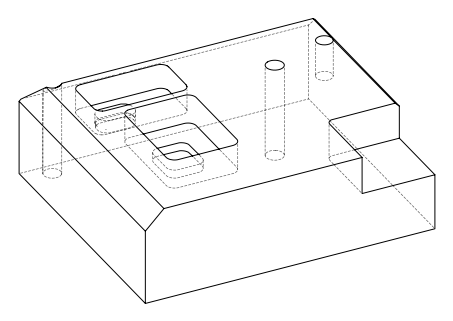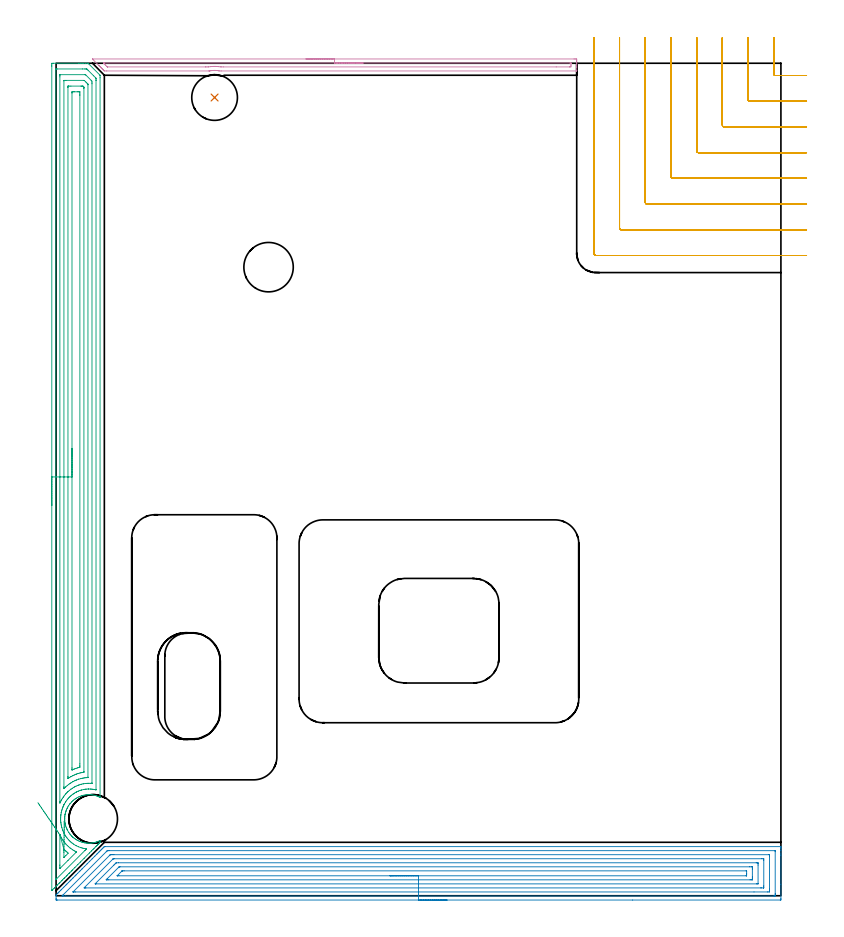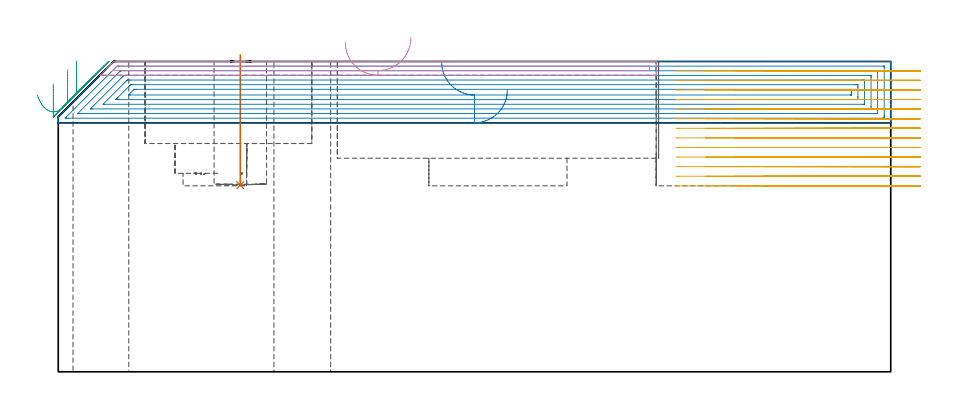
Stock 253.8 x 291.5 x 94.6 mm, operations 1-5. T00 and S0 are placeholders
(PLAN: 15 operations, 8 tool changes, 71.7 min)
(1 INDEXABLE_INSERT_DRILL_BLIND_HOLE_FROM_SOLID | STEP1POCKET | NXT0302_003 | 0.16 min | 7533 mm3)
(2 AREA_MILL | FG_CHAMFER_SURFACE | UGT0205_001 | 14.11 min | 44356 mm3)
(3 AREA_MILL_1 | FG_CHAMFER_SURFACE_1 | UGT0205_001 | 13.64 min | 39761 mm3)
(4 AREA_MILL_2 | FG_CHAMFER_SURFACE_2 | UGT0205_001 | 2.85 min | 1501 mm3)
(5 MILL_CORNER_NOTCH_RECTANGULAR | CORNER_NOTCH_RECTANGULAR | NXT0201_011 | Follow Part, ap 3, ae 75% | 20.75 min | 198258 mm3)
(6 MILL_RECTANGULAR_POCKET | POCKET_RECTANGULAR_STRAIGHT | UGT0201_008 | Follow Part, ap 4, ae 75% | 2.1 min | 27547 mm3)
(7 MILL_RECTANGULAR_POCKET_1 | POCKET_RECTANGULAR_STRAIGHT_1 | UGT0201_008 | Follow Part, ap 4, ae 75% | 9.78 min | 203336 mm3)
(8 MILL_RECTANGULAR_POCKET_2 | POCKET_RECTANGULAR_STRAIGHT_2 | UGT0201_008 | Follow Part, ap 4, ae 75% | 1.11 min | 12353 mm3)
(9 MILL_RECTANGULAR_POCKET_3 | POCKET_RECTANGULAR_STRAIGHT_3 | UGT0201_008 | Follow Part, ap 4, ae 75% | 5.51 min | 98119 mm3)
(10 SPOT_DRILL | STEP1HOLE | NXT0321_9005460120000 | 0.03 min | 2 mm3)
(11 SPOT_DRILL_1 | STEP1HOLE_1 | NXT0321_9005460120000 | 0.03 min | 31 mm3)
(12 DRILL_THROUGH_HOLE_INTO_CENTER | STEP1HOLE | NXT0301_065 | 0.4 min | 6316 mm3)
(13 DRILL_TO_ENLARGE_THROUGH_HOLE | STEP1HOLE | UGT0301_044 | 0.41 min | 14178 mm3)
(14 DRILL_THROUGH_HOLE_INTO_CENTER_1 | STEP1HOLE_1 | NXT0301_065 | 0.4 min | 6526 mm3)
(15 DRILL_TO_ENLARGE_THROUGH_HOLE_1 | STEP1HOLE_1 | UGT0301_244 | 0.41 min | 15680 mm3)
(TOOL NXT0302_003 | Index. Insert Drill 16mm [880-D1600L20-05] | D16 PA176 FL80 Z2)
(TOOL UGT0205_001 | Chamfer Mill 20 x 3 x 45 deg. | D20 FL50 Z2)
(TOOL NXT0201_011 | ENDMILL 12mm [2P460-1200-NA 1630] | D12 FL38 Z6)
(TOOL UGT0201_008 | End Mill 16 mm | D16 FL32 Z4)
(TOOL NXT0321_9005460120000 | NC Spot Drill, 142deg, 12mm, Carbide, Uncoated | D12 PA142 FL30 Z2)
(TOOL NXT0301_065 | Carbide Drill 9.4mm [860.1-0940-075A1-MM 2214] | D9.4 PA140 FL98 Z2)
(TOOL UGT0301_044 | Twist Drill 17 mm | D17 PA118 FL125 Z2)
(TOOL UGT0301_244 | Twist Drill 17.3 mm | D17.3 PA118 FL130 Z2)
(OP 1 INDEXABLE_INSERT_DRILL_BLIND_HOLE_FROM_SOLID)
G17 G21 G94 G90
T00 M6
G54
G17 G0 G90 X55.5 Y279.5 S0 M3
G43 Z104.6 H1
G94 G81 G98 Z56.9 F250. R96.6
G80
M5
M2
(OP 2 AREA_MILL)
G17 G21 G94 G90
T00 M6
G54
G17 G0 G90 X136.9 Y-1.5 S1061 M3
G43 Z104.6 H0
Z85.9
G94 G1 X136.862 Z85.028 F250.
X136.748 Z84.164
X136.559 Z83.312
X136.297 Z82.48
X135.963 Z81.674
X135.56 Z80.9
X135.092 Z80.164
X134.56 Z79.472
X133.971 Z78.829
X133.328 Z78.24
X132.636 Z77.709
X131.9 Z77.24
X131.126 Z76.837
X130.32 Z76.503
X129.488 Z76.241
X128.637 Z76.052
X127.772 Z75.938
X126.9 Z75.9
X0.412 Y-1.499 Z75.901
X0.16 Y-1.497 Z75.903
X0.002 Y-1.491 Z75.905
X0. Y-1.317 Z76.079
Y-1. Z76.395
Y0.011 Z77.41
X0.01 Y0.303 Z77.701
X0.031 Y0.328 Z77.726
X0.16 Y0.461 Z77.859
X0.607 Y0.908 Z78.305
X0.763 Y1.065 Z78.46
X1.053 Y1.353 Z78.753
X1.648 Y1.95 Z79.346
X1.945 Y2.245 Z79.645
X2.533 Y2.835 Z80.231
X2.862 Y3.162 Z80.562
X3.418 Y3.72 Z81.116
X3.778 Y4.079 Z81.478
X4.303 Y4.605 Z82.002
X4.895 Y5.195 Z82.595
X5.069 Y5.371 Z82.768
X5.189 Y5.49 Z82.887
X5.78 Y6.08 Z83.48
X5.962 Y6.263 Z83.661
X6.074 Y6.375 Z83.772
X6.665 Y6.965 Z84.365
X6.854 Y7.155 Z84.553
X6.959 Y7.26 Z84.657
X7.55 Y7.85 Z85.25
X8.139 Y8.44 Z85.838
X8.435 Y8.735 Z86.135
X9.086 Y9.386 Z86.785
X9.978 Y10.279 Z87.678
X10.871 Y11.171 Z88.57
X11.763 Y12.064 Z89.463
X12.656 Y12.956 Z90.355
X13.548 Y13.849 Z91.248
X14.334 Y14.635 Z92.033
X14.441 Y14.743 Z92.139
X14.771 Y15.071 Z92.471
X14.997 Y15.297 Z92.697
X15.219 Y15.52 Z92.918
X15.333 Y15.635 Z93.031
X15.687 Y15.987 Z93.387
X15.868 Y16.168 Z93.567
X16.104 Y16.405 Z93.803
X16.226 Y16.528 Z93.924
X16.399 Y16.7 Z94.097
X16.672 Y16.973 Z94.371
X16.839 Y17.142 Z94.537
X16.867 Y17.167 Z94.562
X16.905 Y17.196 Z94.589
X17.119 Y17.2 Z94.6
X253.64
X253.791 Y17.197 Z94.588
X253.793 Y17.18 Z94.571
X253.8 Y16.84 Z94.24
Y16.45 Z93.85
Y15.815 Z93.209
Y14.612 Z92.009
Y14.045 Z91.439
Y4.009 Z81.407
Y-1. Z76.398
X253.798 Y-1.285 Z76.112
X253.79 Y-1.492 Z75.906
X253.582 Y-1.499 Z75.899
X201.887 Y-1.5 Z75.9
X126.9
Y-0.086 Z77.314
X3.255
X2.392 Y-0.085 Z77.315
X2.361 Y-0.084 Z77.316
X2.092 Y-0.069 Z77.331
X2.121 Y-0.036 Z77.364
X2.214 Y0.062 Z77.462
X2.311 Y0.161 Z77.561
X2.392 Y0.242 Z77.642
X17.565 Y15.415 Z92.815
X17.767 Y15.614 Z93.014
X17.869 Y15.712 Z93.112
X17.93 Y15.768 Z93.168
X18.026 Y15.779 Z93.179
X18.457 Y15.785 Z93.185
X18.487
X251.63
X251.726 Y15.784 Z93.184
X251.773 Y15.781 Z93.181
X251.789 Y15.779 Z93.179
X251.791 Y15.765 Z93.165
X251.796 Y15.661 Z93.061
X251.799 Y15.427 Z92.827
Y0.77 Z78.17
X251.798 Y0.384 Z77.784
X251.79 Y-0.006 Z77.394
X251.777 Y-0.079 Z77.321
X251.732 Y-0.081 Z77.319
X251.624 Y-0.084 Z77.316
X251.408 Y-0.086 Z77.314
X251.379
X126.9
Y1.328 Z78.728
X6.854 Y1.329 Z78.729
X6.29 Y1.33 Z78.73
X5.989 Y1.334 Z78.734
X5.962 Y1.336 Z78.736
X5.95 Y1.341 Z78.741
X5.954 Y1.349 Z78.749
X5.962 Y1.361 Z78.761
X18.644 Y14.045 Z91.445
X18.881 Y14.277 Z91.677
X18.951 Y14.342 Z91.742
X18.978 Y14.364 Z91.764
X19.025 Y14.367 Z91.767
X19.35 Y14.369 Z91.769
X19.913 Y14.371 Z91.771
X20.242
X249.623
X249.733 Y14.369 Z91.769
X249.772 Y14.367 Z91.767
X249.787 Y14.366 Z91.766
X249.79 Y14.336 Z91.736
X249.796 Y14.22 Z91.62
X249.799 Y14.045 Z91.445
X249.8 Y13.87 Z91.27
Y2.365 Z79.765
X249.796 Y1.655 Z79.055
X249.793 Y1.487 Z78.887
X249.779 Y1.336 Z78.736
X249.623 Y1.334 Z78.734
X249.059 Y1.33 Z78.73
X244.378 Y1.328 Z78.728
X126.9
Y2.743 Z80.143
X10.425
X10.219 Y2.744 Z80.144
X9.912 Y2.748 Z80.148
X9.818 Y2.749 Z80.149
X9.868 Y2.808 Z80.208
X9.941 Y2.888 Z80.288
X10.006 Y2.956 Z80.356
X19.781 Y12.732 Z90.132
X19.937 Y12.884 Z90.284
X19.995 Y12.938 Z90.338
X20.011 Y12.95 Z90.35
X20.028 Y12.953 Z90.353
X20.07 Y12.955 Z90.355
X20.242 Y12.957 Z90.357
X20.447
X247.15
X247.698 Y12.954 Z90.354
X247.757 Y12.952 Z90.352
X247.79 Y12.95 Z90.35
X247.792 Y12.906 Z90.306
X247.796 Y12.709 Z90.109
X247.8 Y12.313 Z89.713
Y3.425 Z80.825
X247.794 Y3.002 Z80.402
X247.79 Y2.791 Z80.191
X247.784 Y2.749 Z80.149
X247.732 Y2.747 Z80.147
X247.632 Y2.745 Z80.145
X246.946 Y2.743 Z80.143
X246.742
X126.9
Y4.157 Z81.557
X13.995
X13.84 Y4.158 Z81.558
X13.737 Y4.161 Z81.561
X13.674 Y4.164 Z81.564
X13.721 Y4.216 Z81.616
X13.81 Y4.31 Z81.71
X20.242 Y10.744 Z88.144
X20.567 Y11.068 Z88.468
X20.893 Y11.39 Z88.79
X21.017 Y11.507 Z88.907
X21.062 Y11.536 Z88.936
X21.135 Y11.538 Z88.938
X21.873 Y11.543 Z88.943
X245.161
X245.315 Y11.541 Z88.941
X245.624 Y11.536 Z88.936
X245.791 Y11.529 Z88.929
X245.794 Y11.48 Z88.88
X245.797 Y11.39 Z88.79
X245.8 Y10.756 Z88.156
Y4.31 Z81.71
X245.798 Y4.231 Z81.631
X245.795 Y4.192 Z81.592
X245.791 Y4.175 Z81.575
X245.775 Y4.164 Z81.564
X245.47 Y4.159 Z81.559
X245.315 Y4.157 Z81.557
X126.9
Y5.571 Z82.971
X18.457
X18.077 Y5.573 Z82.973
X17.617 Y5.577 Z82.977
X17.565 Y5.578 Z82.978
X17.561 Y5.602 Z83.002
X17.565 Y5.613 Z83.013
X17.798 Y5.849 Z83.249
X18.028 Y6.08 Z83.48
X21.797 Y9.848 Z87.248
X22.027 Y10.074 Z87.474
X22.08 Y10.121 Z87.521
X22.123 Y10.123 Z87.523
X22.217 Y10.126 Z87.526
X22.407 Y10.128 Z87.528
X242.863
X243.376 Y10.126 Z87.526
X243.762 Y10.122 Z87.522
X243.79 Y10.119 Z87.519
X243.796 Y10.088 Z87.488
X243.799 Y9.62 Z87.02
X243.8 Y9.199 Z86.599
Y6.544 Z83.944
X243.799 Y6.08 Z83.48
X243.797 Y5.663 Z83.063
X243.79 Y5.6 Z83.
X243.784 Y5.578 Z82.978
X243.76 Y5.576 Z82.976
X243.632 Y5.574 Z82.974
X243.376 Y5.572 Z82.972
X242.996 Y5.571 Z82.971
X126.9
Y6.985 Z84.385
X22.027
X21.612 Y6.987 Z84.387
X21.415 Y6.99 Z84.39
X21.398 Y6.991 Z84.391
Y6.992 Z84.392
X21.412 Y7.011 Z84.411
X21.437 Y7.038 Z84.438
X22.92 Y8.522 Z85.922
X23.028 Y8.628 Z86.028
X23.083 Y8.679 Z86.079
X23.113 Y8.704 Z86.104
X23.159 Y8.708 Z86.108
X23.377 Y8.711 Z86.111
X23.813 Y8.715 Z86.115
X241.612 Y8.714 Z86.114
X241.785 Y8.708 Z86.108
X241.796 Y8.653 Z86.053
X241.797 Y8.635 Z86.035
X241.799 Y8.528 Z85.928
X241.8 Y7.85 Z85.25
Y7.643 Z85.043
X241.797 Y7.435 Z84.835
X241.79 Y7.02 Z84.42
X241.786 Y6.991 Z84.391
X241.779 Y6.989 Z84.389
X241.754 Y6.987 Z84.387
X241.699 Y6.986 Z84.386
X241.59 Y6.985 Z84.385
X126.9
X126.028 Z84.423
X125.164 Z84.537
X124.312 Z84.726
X123.48 Z84.988
X122.674 Z85.322
X121.9 Z85.725
X121.164 Z86.194
X120.472 Z86.725
X119.829 Z87.314
X119.24 Z87.957
X118.709 Z88.65
X118.24 Z89.385
X117.837 Z90.159
X117.503 Z90.965
X117.241 Z91.797
X117.052 Z92.649
X116.938 Z93.514
X116.9 Z94.385
G0 Z104.6
M5
M2
(OP 3 AREA_MILL_1)
G17 G21 G94 G90
T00 M6
G54
G17 G0 G90 X-1.5 Y136.65 S1061 M3
G43 Z104.6 H0
Z87.7
G94 G1 Y136.688 Z86.828 F250.
Y136.802 Z85.964
Y136.991 Z85.112
Y137.253 Z84.28
Y137.587 Z83.474
Y137.99 Z82.7
Y138.459 Z81.964
Y138.99 Z81.272
Y139.579 Z80.629
Y140.222 Z80.04
Y140.914 Z79.509
Y141.65 Z79.04
Y142.424 Z78.637
Y143.23 Z78.303
Y144.062 Z78.041
Y144.914 Z77.852
Y145.779 Z77.738
Y146.65 Z77.7
Y290.489
X-1.499 Y290.886 Z77.701
X-1.495 Y291.376 Z77.703
X-1.492 Y291.491 Z77.706
X-1.009 Y291.5 Z78.189
X7.834 Z87.029
X8.386 Z87.583
X8.719 Z87.915
X9.27 Z88.467
X9.603 Z88.798
X10.268 Z89.467
X10.929 Z90.129
X11.04 Y291.499 Z90.24
X11.201 Y291.49 Z90.394
X11.364 Y291.336 Z90.564
X11.372 Y291.328 Z90.572
X15.387 Y287.313 Z94.587
X15.393 Y287.297 Z94.593
X15.4 Y286.42 Z94.6
Y34.566
X15.395 Y34.463 Z94.591
X15.383 Y34.462 Z94.579
X15.016 Y34.638 Z94.216
X14.903 Y34.687 Z94.103
X14.61 Y34.805 Z93.81
X14.172 Y34.962 Z93.372
X13.73 Y35.096 Z92.93
X13.291 Y35.202 Z92.491
X12.85 Y35.285 Z92.05
X12.41 Y35.343 Z91.61
X11.97 Y35.379 Z91.17
X11.53 Y35.392 Z90.73
X11.09 Y35.382 Z90.29
X10.649 Y35.349 Z89.849
X10.21 Y35.293 Z89.41
X9.769 Y35.214 Z88.969
X9.33 Y35.111 Z88.53
X8.886 Y34.988 Z88.086
X8.45 Y34.826 Z87.65
X7.988 Y34.638 Z87.188
X7.57 Y34.427 Z86.77
X7.126 Y34.178 Z86.326
X7.034 Y34.12 Z86.234
X6.95 Y34.066 Z86.146
X6.81 Y33.978 Z86.009
X6.691 Y33.903 Z85.889
X6.508 Y33.774 Z85.705
X6.467 Y33.745 Z85.664
X6.376 Y33.673 Z85.573
X6.134 Y33.483 Z85.333
X5.811 Y33.206 Z85.009
X5.44 Y32.853 Z84.638
X4.976 Y32.333 Z84.174
X4.931 Y32.283 Z84.129
X4.887 Y32.226 Z84.084
X4.677 Y31.96 Z83.875
X4.376 Y31.519 Z83.574
X4.097 Y31.068 Z83.294
X4.052 Y30.987 Z83.249
X3.903 Y30.692 Z83.102
X3.849 Y30.584 Z83.048
X3.664 Y30.175 Z82.861
X3.495 Y29.731 Z82.69
X3.471 Y29.654 Z82.664
X3.413 Y29.485 Z82.611
X3.346 Y29.282 Z82.545
X3.252 Y28.936 Z82.451
X3.213 Y28.761 Z82.409
X3.171 Y28.586 Z82.37
X3.137 Y28.39 Z82.336
X3.132 Y28.356 Z82.331
X3.072 Y27.944 Z82.272
X3.054 Y27.747 Z82.253
X3.031 Y27.497 Z82.226
X3.019 Y27.19 Z82.209
X3.015 Y27.145 Z82.208
X3.012 Y27.073 Z82.204
X3.011 Y27.051
X3.013 Y26.891 Z82.202
X3.014 Y26.605 Z82.208
X3.024 Y26.426 Z82.221
X3.026 Y26.376 Z82.226
X3.04 Y26.158 Z82.238
X3.089 Y25.712 Z82.286
X3.127 Y25.462 Z82.325
X3.156 Y25.298 Z82.355
X3.171 Y25.214 Z82.37
X3.266 Y24.82 Z82.464
X3.394 Y24.372 Z82.593
X3.546 Y23.927 Z82.744
X3.73 Y23.478 Z82.927
X3.766 Y23.402 Z82.961
X3.894 Y23.121 Z83.093
X3.933 Y23.035 Z83.132
X3.99 Y22.923 Z83.189
X4.051 Y22.814 Z83.25
X4.466 Y22.142 Z83.663
X4.691 Y21.823 Z83.89
X4.887 Y21.571 Z84.082
X4.931 Y21.512 Z84.129
X5.154 Y21.25 Z84.352
X5.476 Y20.914 Z84.673
X5.52 Y20.872 Z84.719
X5.718 Y20.681 Z84.917
X5.771 Y20.631 Z84.967
X5.811 Y20.592 Z85.009
X5.831 Y20.574 Z85.03
X5.985 Y20.439 Z85.184
X6.066 Y20.37 Z85.262
X6.08 Y20.357 Z85.276
X6.182 Y20.277 Z85.38
X6.38 Y20.121 Z85.58
X6.508 Y20.029 Z85.708
X6.691 Y19.897 Z85.889
X7.035 Y19.674 Z86.231
X7.163 Y19.598 Z86.357
X7.384 Y19.465 Z86.582
X7.54 Y19.383 Z86.74
X7.57 Y19.368 Z86.77
X8.007 Y19.16 Z87.207
X8.45 Y18.974 Z87.65
X8.888 Y18.818 Z88.088
X9.33 Y18.69 Z88.53
X9.81 Y18.572 Z89.01
X10.01 Y18.535 Z89.21
X10.21 Y18.503 Z89.41
X10.649 Y18.451 Z89.849
X11.09 Y18.418 Z90.29
X11.53 Y18.408 Z90.73
X11.97 Y18.421 Z91.17
X12.41 Y18.457 Z91.61
X12.85 Y18.514 Z92.05
X13.19 Y18.572 Z92.39
X13.73 Y18.706 Z92.93
X14.172 Y18.838 Z93.372
X14.61 Y19. Z93.81
X15.336 Y19.309 Z94.535
X15.351 Y19.313 Z94.551
X15.393 Y19.316 Z94.592
X15.399 Y19.314 Z94.598
X15.403 Y18.71 Z94.593
X15.386 Y18.688 Z94.578
X15.351 Y18.648 Z94.546
X15.191 Y18.49 Z94.389
X15.069 Y18.368 Z94.267
X14.909 Y18.206 Z94.103
X14.745 Y18.044 Z93.943
X14.631 Y17.93 Z93.829
X14.467 Y17.764 Z93.661
X14.298 Y17.597 Z93.496
X14.024 Y17.323 Z93.222
X13.853 Y17.151 Z93.049
X13.309 Y16.609 Z92.509
X12.959 Y16.258 Z92.156
X12.388 Y15.688 Z91.588
X11.666 Y14.966 Z90.866
X9.832 Y13.132 Z89.031
X8.493 Y11.792 Z87.692
X7.6 Y10.899 Z86.799
X6.556 Y9.855 Z85.755
X5.689 Y8.988 Z84.888
X5.476 Y8.775 Z84.673
X5.367 Y8.666 Z84.565
X4.822 Y8.121 Z84.021
X4.592 Y7.89 Z83.789
X4.474 Y7.773 Z83.672
X3.954 Y7.254 Z83.154
X3.708 Y7.006 Z82.904
X3.581 Y6.88 Z82.779
X3.087 Y6.387 Z82.287
X2.823 Y6.121 Z82.019
X2.688 Y5.987 Z81.885
X2.221 Y5.52 Z81.42
X1.939 Y5.237 Z81.135
X1.354 Y4.654 Z80.554
X1.055 Y4.352 Z80.25
X0.454 Y3.754 Z79.654
X0.17 Y3.468 Z79.365
X-0.439 Y2.861 Z78.761
X-0.714 Y2.583 Z78.481
X-1.209 Y2.09 Z77.989
X-1.332 Y1.968 Z77.866
X-1.451 Y1.855 Z77.747
X-1.494 Y1.817 Z77.704
X-1.499 Y1.944 Z77.701
X-1.5 Y1.968 Z77.7
Y146.65
X-0.086 Z79.114
X-0.085 Y289.313 Z79.115
X-0.084 Y289.419 Z79.116
X-0.081 Y289.472 Z79.119
X-0.08 Y289.49 Z79.12
X-0.033 Y289.492 Z79.167
X0.365 Y289.499 Z79.565
X9.206 Y289.5 Z88.406
X10.091 Z89.291
X10.487 Y289.497 Z89.687
X10.619 Y289.494 Z89.819
X10.724 Y289.49 Z89.924
X10.773 Y289.465 Z89.973
X10.815 Y289.426 Z90.015
X11.15 Y289.099 Z90.35
X13.14 Y287.11 Z92.34
X13.827 Y286.42 Z93.027
X13.926 Y286.313 Z93.126
X13.979 Y286.255 Z93.179
X13.98 Y286.206 Z93.18
X13.983 Y285.993 Z93.183
X13.986 Y285.566 Z93.186
Y285.527
X13.985 Y37.245 Z93.185
X13.984 Y37.143 Z93.184
X13.982 Y37.093 Z93.182
X13.98 Y37.078 Z93.18
X13.899 Y37.093 Z93.099
X13.68 Y37.137 Z92.88
X13.153 Y37.245 Z92.353
X13.137 Y37.248 Z92.337
X12.661 Y37.309 Z91.861
X12.256 Y37.353 Z91.456
X12.138 Y37.364 Z91.338
X11.372 Y37.38 Z90.572
X11.239 Z90.439
X10.487 Y37.331 Z89.687
X10.41 Y37.324 Z89.61
X9.855 Y37.245 Z89.055
X9.642 Y37.206 Z88.842
X9.603 Y37.197 Z88.803
X8.932 Y37.03 Z88.132
X8.719 Y36.969 Z87.919
X8.262 Y36.814 Z87.462
X7.834 Y36.647 Z87.034
X7.627 Y36.562 Z86.827
X7.18 Y36.352 Z86.38
X7.029 Y36.272 Z86.229
X6.95 Y36.227 Z86.15
X6.471 Y35.943 Z85.671
X6.066 Y35.686 Z85.266
X5.931 Y35.596 Z85.131
X5.742 Y35.459 Z84.942
X5.431 Y35.207 Z84.631
X5.181 Y34.995 Z84.381
X4.957 Y34.793 Z84.157
X4.715 Y34.566 Z83.915
X4.51 Y34.351 Z83.71
X4.297 Y34.119 Z83.497
X4.091 Y33.882 Z83.291
X3.917 Y33.673 Z83.117
X3.696 Y33.388 Z82.896
X3.413 Y32.984 Z82.613
X3.332 Y32.862 Z82.532
X3.279 Y32.78 Z82.479
X2.995 Y32.309 Z82.195
X2.771 Y31.887 Z81.971
X2.721 Y31.79 Z81.921
X2.69 Y31.724 Z81.89
X2.529 Y31.371 Z81.729
X2.417 Y31.106 Z81.617
X2.373 Y30.994 Z81.573
X2.179 Y30.454 Z81.379
X2.063 Y30.101 Z81.263
X1.971 Y29.771 Z81.171
X1.831 Y29.208 Z81.031
X1.811 Y29.123 Z81.011
X1.799 Y29.052 Z80.999
X1.685 Y28.314 Z80.885
X1.68 Y28.279 Z80.88
X1.644 Y27.937 Z80.844
X1.611 Y27.455 Z80.811
X1.609 Y27.421 Z80.809
X1.6 Y27. Z80.8
Y26.573
X1.601 Y26.528 Z80.801
X1.644 Y25.829 Z80.844
X1.667 Y25.624 Z80.867
X1.668 Y25.611 Z80.868
X1.734 Y25.149 Z80.934
X1.803 Y24.742 Z81.003
X1.94 Y24.148 Z81.14
X1.974 Y24.016 Z81.174
X2.023 Y23.849 Z81.223
X2.197 Y23.29 Z81.397
X2.316 Y22.956 Z81.516
X2.529 Y22.438 Z81.729
X2.7 Y22.063 Z81.9
X2.862 Y21.726 Z82.062
X3.196 Y21.17 Z82.396
X3.413 Y20.819 Z82.613
X3.8 Y20.277 Z83.
X4.018 Y19.997 Z83.218
X4.297 Y19.67 Z83.497
X4.57 Y19.383 Z83.77
X4.88 Y19.08 Z84.08
X5.181 Y18.802 Z84.381
X5.557 Y18.49 Z84.757
X6.066 Y18.113 Z85.266
X6.88 Y17.597 Z86.08
X6.95 Y17.56 Z86.15
X7.026 Y17.521 Z86.226
X7.834 Y17.156 Z87.034
X8.541 Y16.883 Z87.741
X8.719 Y16.83 Z87.919
X9.153 Y16.704 Z88.353
X9.603 Y16.601 Z88.803
X9.733 Y16.572 Z88.933
X10.238 Y16.5 Z89.438
X10.613 Y16.449 Z89.813
X10.667 Y16.439 Z89.867
X10.675 Y16.436 Z89.875
X10.672 Y16.431 Z89.872
X10.487 Y16.239 Z89.687
X10.275 Y16.025 Z89.475
X10.062 Y15.811 Z89.262
X0.15 Y5.901 Z79.35
X0.054 Y5.807 Z79.254
X-0.041 Y5.717 Z79.159
X-0.077 Y5.685 Z79.123
X-0.085 Y5.947 Z79.115
Y5.987
X-0.086 Y146.65 Z79.114
X1.328 Z80.528
X1.329 Y286.739 Z80.529
X1.331 Y287.313 Z80.531
X1.334 Y287.471 Z80.534
X1.335 Y287.485 Z80.535
X1.35 Y287.49 Z80.55
X1.398 Y287.496 Z80.598
X1.46 Y287.499 Z80.66
X10.127 Z89.327
X10.215 Y287.497 Z89.415
X10.258 Y287.494 Z89.458
X10.278 Y287.49 Z89.478
X10.421 Y287.38 Z89.621
X12.273 Y285.527 Z91.473
X12.564 Y285.215 Z91.764
X12.569 Y284.634 Z91.769
X12.571 Y284.316 Z91.771
Y39.5
X12.568 Y39.415 Z91.768
X12.565 Y39.36 Z91.765
X12.562 Y39.343 Z91.762
X12.547 Z91.747
X11.921 Y39.37 Z91.121
X11.372 Y39.378 Z90.572
X11.04 Y39.367 Z90.24
X10.487 Y39.329 Z89.687
X10.221 Y39.3 Z89.421
X9.603 Y39.208 Z88.803
X9.454 Y39.182 Z88.654
X8.784 Y39.032 Z87.984
X8.732 Y39.019 Z87.932
X8.719 Y39.015 Z87.919
X8.061 Y38.802 Z87.261
X7.834 Y38.722 Z87.034
X7.419 Y38.558 Z86.619
X6.95 Y38.35 Z86.15
X6.807 Y38.283 Z86.007
X6.52 Y38.139 Z85.72
X6.23 Y37.972 Z85.43
X6.066 Y37.873 Z85.266
X5.681 Y37.634 Z84.881
X5.181 Y37.303 Z84.381
X5.148 Y37.28 Z84.348
X5.101 Y37.245 Z84.301
X4.657 Y36.882 Z83.857
X4.297 Y36.574 Z83.497
X4.18 Y36.47 Z83.38
X4.055 Y36.352 Z83.255
X3.735 Y36.027 Z82.935
X3.413 Y35.682 Z82.613
X3.308 Y35.565 Z82.508
X3.216 Y35.459 Z82.416
X2.906 Y35.075 Z82.106
X2.732 Y34.851 Z81.932
X2.529 Y34.572 Z81.729
X2.526 Y34.569 Z81.726
X2.178 Y34.027 Z81.378
X1.96 Y33.673 Z81.16
X1.844 Y33.471 Z81.044
X1.644 Y33.096 Z80.844
X1.539 Y32.886 Z80.739
X1.487 Y32.78 Z80.687
X1.435 Y32.672 Z80.635
X1.41 Y32.618 Z80.61
X1.357 Y32.513 Z80.557
X1.335 Y32.471 Z80.535
X1.333 Y32.517 Z80.533
X1.33 Y32.609 Z80.53
X1.329 Y32.78 Z80.529
X1.328 Y32.888 Z80.528
Y146.65
X2.743 Z81.943
Y285.31
X2.745 Y285.407 Z81.945
X2.747 Y285.466 Z81.947
X2.749 Y285.49 Z81.949
X2.77 Y285.492 Z81.97
X2.984 Y285.496 Z82.184
X3.413 Y285.5 Z82.613
X9.63 Y285.499 Z88.83
X9.842 Y285.49 Z89.042
X10.259 Y285.085 Z89.459
X10.487 Y284.862 Z89.687
X10.717 Y284.634 Z89.917
X10.951 Y284.395 Z90.151
X11.108 Y284.231 Z90.308
X11.151 Y284.184 Z90.351
X11.153 Y284.167 Z90.353
X11.155 Y284.126 Z90.355
X11.157 Y283.957 Z90.357
Y41.542
X11.156 Y41.457 Z90.356
X11.153 Y41.416 Z90.353
X11.151 Y41.4 Z90.351
X11.141 Y41.39 Z90.341
X10.832 Y41.363 Z90.032
X10.487 Y41.331 Z89.687
X10.028 Y41.282 Z89.228
X9.603 Y41.218 Z88.803
X9.263 Y41.162 Z88.463
X8.719 Y41.038 Z87.919
X8.544 Y40.995 Z87.744
X7.927 Y40.818 Z87.127
X7.856 Y40.796 Z87.056
X7.834 Y40.788 Z87.034
X7.212 Y40.553 Z86.412
X6.95 Y40.446 Z86.15
X6.593 Y40.285 Z85.793
X6.066 Y40.031 Z85.266
X5.996 Y39.996 Z85.196
X5.867 Y39.925 Z85.067
X5.437 Y39.667 Z84.637
X5.181 Y39.508 Z84.381
X4.895 Y39.321 Z84.095
X4.467 Y39.032 Z83.667
X4.37 Y38.958 Z83.57
X4.297 Y38.899 Z83.497
X3.883 Y38.557 Z83.083
X3.394 Y38.139 Z82.594
X3.158 Y37.906 Z82.358
X2.956 Y37.706 Z82.156
X2.801 Y37.549 Z82.001
X2.763 Y37.513 Z81.963
X2.75 Y37.503 Z81.95
X2.748 Y37.528 Z81.948
X2.745 Y37.626 Z81.945
X2.743 Y37.922 Z81.943
Y38.139
Y146.65
X4.157 Z83.357
Y282.989
X4.158 Y283.131 Z83.358
X4.162 Y283.414 Z83.362
X4.164 Y283.487 Z83.364
X4.177 Y283.491 Z83.377
X4.217 Y283.495 Z83.417
X4.297 Y283.498 Z83.497
X4.536 Y283.5 Z83.736
X5.181 Z84.381
X8.719 Z87.919
X8.957 Z88.157
X9.28 Y283.496 Z88.48
X9.36 Y283.493 Z88.56
X9.399 Y283.49 Z88.599
X9.451 Y283.441 Z88.651
X9.603 Y283.294 Z88.803
X9.711 Y283.181 Z88.911
X9.736 Y283.154 Z88.936
X9.739 Y283.083 Z88.939
X9.741 Y282.989 Z88.941
X9.743 Y282.848 Z88.943
Y282.706
Y43.497
X9.742 Y43.357 Z88.942
X9.739 Y43.309 Z88.939
X9.737 Y43.277 Z88.937
X9.72 Y43.267 Z88.92
X9.603 Y43.244 Z88.803
X9.07 Y43.143 Z88.27
X8.719 Y43.063 Z87.919
X8.351 Y42.975 Z87.551
X7.834 Y42.829 Z87.034
X7.663 Y42.777 Z86.863
X7.147 Y42.604 Z86.347
X7.003 Y42.551 Z86.203
X6.95 Y42.529 Z86.15
X6.379 Y42.288 Z85.579
X6.066 Y42.144 Z85.266
X5.778 Y42.002 Z84.978
X5.22 Y41.711 Z84.42
X5.195 Y41.697 Z84.395
X5.181 Y41.689 Z84.381
X4.645 Y41.359 Z83.845
X4.297 Y41.14 Z83.497
X4.207 Y41.084 Z83.407
X4.177 Y41.066 Z83.377
X4.167 Y41.062 Z83.367
X4.164 Y41.098 Z83.364
X4.16 Y41.286 Z83.36
X4.157 Y41.569 Z83.357
Y41.711
Y146.65
X5.571 Z84.771
X5.572 Y281.061 Z84.772
X5.573 Y281.311 Z84.773
X5.576 Y281.436 Z84.776
X5.578 Y281.489 Z84.778
X5.637 Y281.494 Z84.837
X6.066 Y281.498 Z85.266
X6.516 Y281.5 Z85.716
X7.4 Z86.6
X7.834 Y281.499 Z87.034
X8.289 Y281.496 Z87.489
X8.319 Y281.49 Z87.519
X8.322 Y281.462 Z87.522
X8.326 Y281.061 Z87.526
X8.328 Y280.562 Z87.528
X8.329 Y280.168 Z87.529
Y46.176
X8.328 Y45.678 Z87.528
X8.325 Y45.283 Z87.525
X8.322 Y45.035 Z87.522
X8.317 Y45.014 Z87.517
X8.286 Y45.003 Z87.486
X8.23 Y44.985 Z87.43
X8.152 Y44.963 Z87.352
X7.834 Y44.871 Z87.034
X7.468 Y44.76 Z86.668
X6.95 Y44.591 Z86.15
X6.802 Y44.539 Z86.002
X6.404 Y44.39 Z85.604
X6.164 Y44.291 Z85.364
X6.066 Y44.25 Z85.266
X5.824 Y44.146 Z85.024
X5.656 Y44.075 Z84.856
X5.584 Y44.045 Z84.784
X5.578 Y44.053 Z84.778
X5.576 Y44.091 Z84.776
X5.573 Y44.224 Z84.773
X5.571 Y44.39 Z84.771
Y44.784
Y146.65
Y147.522 Z84.809
Y148.387 Z84.923
Y149.238 Z85.112
Y150.07 Z85.374
Y150.876 Z85.708
Y151.65 Z86.111
Y152.386 Z86.58
Y153.078 Z87.111
Y153.721 Z87.7
Y154.311 Z88.343
Y154.842 Z89.035
Y155.31 Z89.771
Y155.713 Z90.545
Y156.047 Z91.351
Y156.309 Z92.183
Y156.498 Z93.035
Y156.612 Z93.9
Y156.65 Z94.771
G0 Z104.6
X-6.354 Y32.576
Z84.328
G1 X-6.094 Y32.195 Z83.588
X-5.798 Y31.762 Z82.891
X-5.469 Y31.28 Z82.242
X-5.109 Y30.754 Z81.646
X-4.721 Y30.187 Z81.108
X-4.309 Y29.584 Z80.632
X-3.874 Y28.948 Z80.222
X-3.421 Y28.285 Z79.88
X-2.953 Y27.601 Z79.61
X-2.474 Y26.899 Z79.412
X-1.986 Y26.186 Z79.29
X-1.495 Y25.467 Z79.243
X-1.003 Y24.747 Z79.273
X-0.514 Y24.032 Z79.378
X-0.033 Y23.328 Z79.559
X0.438 Y22.639 Z79.813
X0.895 Y21.97 Z80.139
X1.334 Y21.328 Z80.534
X1.34 Y21.32 Z80.54
X1.386 Y21.233 Z80.586
X1.417 Y21.17 Z80.617
X1.644 Y20.706 Z80.844
X1.88 Y20.277 Z81.08
X2.226 Y19.689 Z81.426
X2.426 Y19.383 Z81.626
X2.529 Y19.235 Z81.729
X2.841 Y18.808 Z82.041
X3.088 Y18.49 Z82.288
X3.413 Y18.109 Z82.613
X3.911 Y17.597 Z83.111
X4.297 Y17.23 Z83.497
X4.92 Y16.704 Z84.12
X5.181 Y16.511 Z84.381
X5.79 Y16.09 Z84.99
X6.066 Y15.918 Z85.266
X6.242 Y15.811 Z85.442
X6.606 Y15.62 Z85.806
X6.95 Y15.452 Z86.15
X7.035 Y15.409 Z86.235
X7.1 Y15.375 Z86.3
X7.134 Y15.356 Z86.334
X7.121 Y15.333 Z86.321
X7.053 Y15.259 Z86.253
X6.95 Y15.151 Z86.15
X4.182 Y12.381 Z83.382
X1.359 Y9.559 Z80.559
X1.347 Y9.552 Z80.547
X1.34 Y9.549 Z80.54
X1.335 Y9.559 Z80.535
X1.333 Y9.584 Z80.533
X1.33 Y9.877 Z80.53
X1.329 Y10.453 Z80.529
X1.328 Y10.771 Z80.528
X1.329 Y21.234 Z80.529
X1.33 Y21.285 Z80.53
X1.334 Y21.328 Z80.534
X2.75 Y16.273 Z81.95
X3.242 Y15.811 Z82.442
X3.331 Y15.728 Z82.531
X3.413 Y15.654 Z82.613
X3.803 Y15.312 Z83.003
X4.257 Y14.918 Z83.457
X3.395 Y14.043 Z82.595
X2.884 Y13.532 Z82.084
X2.804 Y13.453 Z82.004
X2.77 Y13.421 Z81.97
X2.75 Y13.405 Z81.95
X2.748 Y13.406 Z81.948
X2.746 Y13.418 Z81.946
X2.744 Y13.517 Z81.944
X2.743 Y15.134 Z81.943
Y15.651
X2.744 Y15.811 Z81.944
X2.75 Y16.273 Z81.95
X2.76 Y17.144 Z81.998
X2.769 Y18.008 Z82.121
X2.779 Y18.857 Z82.32
X2.788 Y19.686 Z82.592
X2.798 Y20.488 Z82.935
X2.806 Y21.257 Z83.346
X2.815 Y21.988 Z83.823
X2.822 Y22.674 Z84.362
X2.83 Y23.31 Z84.959
X2.836 Y23.892 Z85.609
X2.842 Y24.415 Z86.307
X2.847 Y24.876 Z87.048
X2.852 Y25.27 Z87.826
X2.856 Y25.594 Z88.636
X2.858 Y25.847 Z89.471
X2.86 Y26.026 Z90.325
X2.862 Y26.13 Z91.191
Y26.158 Z92.063
G0 Z104.6
M5
M2
(OP 4 AREA_MILL_2)
G17 G21 G94 G90
T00 M6
G54
G17 G0 G90 X87.5 Y293. S1061 M3
G43 Z104.6 H0
Z100.4
G94 G1 X87.538 Z99.528 F250.
X87.652 Z98.664
X87.841 Z97.812
X88.103 Z96.98
X88.437 Z96.174
X88.84 Z95.4
X89.309 Z94.664
X89.84 Z93.972
X90.429 Z93.329
X91.072 Z92.74
X91.764 Z92.209
X92.5 Z91.74
X93.274 Z91.337
X94.08 Z91.003
X94.912 Z90.741
X95.764 Z90.552
X96.629 Z90.438
X97.5 Z90.4
X181.355
X181.713 Y292.999 Z90.401
X182.067 Y292.995 Z90.402
X182.29 Y292.991 Z90.403
X182.3 Y292.649 Z90.746
Y292.052 Z91.345
Y291.774 Z91.622
Y291.178 Z92.219
Y290.9 Z92.496
Y290.344 Z93.055
Y290.026 Z93.374
Y289.023 Z94.376
Y288.911 Z94.481
Y288.836 Z94.555
X182.252 Y288.804 Z94.59
X182.159 Y288.8 Z94.6
X57.811 Y288.802 Z94.598
X57.299 Y288.799 Z94.587
X56.953 Y288.86 Z94.539
X56.925 Y288.865 Z94.535
X56.808 Y288.885 Z94.515
X56.36 Y288.946 Z94.454
X56.349 Y288.947 Z94.453
X56.062 Y288.969 Z94.423
X55.921 Y288.983 Z94.413
X55.914
X55.774 Y288.989 Z94.405
X55.69 Y288.993 Z94.402
X55.669
X55.658
X55.567 Y288.992 Z94.4
X55.509 Y288.994 Z94.403
X55.484
X55.459
X55.404 Y288.992 Z94.401
X55.369 Y288.993
X55.298
X55.226 Y288.989 Z94.405
X55.172 Y288.988 Z94.411
X55.154 Y288.987 Z94.412
X55.018 Y288.981 Z94.419
X54.572 Y288.938 Z94.46
X54.28 Y288.895 Z94.5
X54.124 Y288.874 Z94.524
X53.861 Y288.827 Z94.569
X53.734 Y288.804 Z94.592
X53.677 Y288.803 Z94.593
X53.458 Y288.801 Z94.598
X17.743 Y288.8 Z94.6
X16.899 Y288.807 Z94.593
X16.852 Y288.851 Z94.549
X16.547 Y289.151 Z94.244
X16.406 Y289.293 Z94.105
X16.255 Y289.444 Z93.953
X16.109 Y289.589 Z93.807
X15.961 Y289.738 Z93.659
X15.826 Y289.873 Z93.524
X15.672 Y290.026 Z93.369
X15.515 Y290.184 Z93.214
X15.397 Y290.302 Z93.095
X15.235 Y290.463 Z92.932
X15.069 Y290.63 Z92.768
X14.968 Y290.731 Z92.667
X12.789 Y292.911 Z90.488
X12.708 Y292.992 Z90.406
X12.797 Y292.998 Z90.402
X12.842 Y293. Z90.4
X97.5
Y291.586 Z91.814
X179.931 Y291.585 Z91.815
X180.124 Y291.584 Z91.816
X180.262 Y291.58 Z91.82
X180.289 Y291.579 Z91.821
X180.294 Y291.561 Z91.839
X180.297 Y291.539 Z91.861
X180.299 Y291.413 Z91.987
X180.296 Y290.9 Z92.5
X180.291 Y290.547 Z92.853
X180.271 Y290.221 Z93.179
X179.931 Y290.217 Z93.183
X179.737 Y290.215 Z93.185
X175.122 Y290.214 Z93.186
X58.54 Y290.217 Z93.183
X57.844 Y290.222 Z93.178
X57.642 Y290.224 Z93.176
X56.953 Y290.304 Z93.096
X56.633 Y290.34 Z93.06
X56.062 Y290.388 Z93.012
X55.678 Y290.403 Z92.997
X55.171 Y290.4 Z93.
X54.81 Y290.38 Z93.02
X54.28 Y290.331 Z93.069
X54.002 Y290.298 Z93.102
X53.389 Y290.222 Z93.178
X53.191 Y290.22 Z93.18
X52.497 Y290.216 Z93.184
X52.304
X18.092 Y290.215 Z93.185
X18.005 Y290.216 Z93.184
X17.962 Y290.218 Z93.182
X17.945 Y290.221 Z93.179
X17.919 Y290.243 Z93.157
X17.743 Y290.41 Z92.99
X17.25 Y290.9 Z92.5
X16.852 Y291.3 Z92.1
X16.629 Y291.53 Z91.87
X16.584 Y291.578 Z91.822
X16.659 Y291.58 Z91.82
X16.852 Y291.584 Z91.816
X17.045 Y291.585 Z91.815
X97.5 Y291.586 Z91.814
X98.372 Z91.852
X99.237 Z91.966
X100.088 Z92.155
X100.92 Z92.417
X101.726 Z92.751
X102.5 Z93.154
X103.236 Z93.623
X103.928 Z94.154
X104.571 Z94.743
X105.161 Z95.386
X105.692 Z96.078
X106.16 Z96.814
X106.563 Z97.588
X106.897 Z98.394
X107.159 Z99.226
X107.348 Z100.078
X107.462 Z100.943
X107.5 Z101.814
G0 Z104.6
M5
M2
(OP 5 MILL_CORNER_NOTCH_RECTANGULAR)
G17 G21 G94 G90
T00 M6
G54
G17 G0 G90 X251.3 Y300.5 S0 M3
G43 Z104.684 H1
Z91.762
G94 G1 Y297.5 F250.
Y287.795 F500.
G3 X251.895 Y287.2 R0.6
G1 X259.8
X262.8 F250.
G0 Z104.684
X242.3 Y300.5
Z91.762
G1 Y297.5
Y278.796 F500.
G3 X242.896 Y278.2 R0.6
G1 X259.8
X262.8 F250.
G0 Z104.684
X233.3 Y300.5
Z91.762
G1 Y297.5
Y269.796 F500.
G3 X233.896 Y269.2 R0.6
G1 X259.8
X262.8 F250.
G0 Z104.684
X224.3 Y300.5
Z91.762
G1 Y297.5
Y260.796 F500.
G3 X224.896 Y260.2 R0.6
G1 X259.8
X262.8 F250.
G0 Z104.684
X215.3 Y300.5
Z91.762
G1 Y297.5
Y251.796 F500.
G3 X215.896 Y251.2 R0.6
G1 X259.8
X262.8 F250.
G0 Z104.684
X206.3 Y300.5
Z91.762
G1 Y297.5
Y242.797 F500.
G3 X206.897 Y242.2 R0.6
G1 X259.8
X262.8 F250.
G0 Z104.684
X197.3 Y300.5
Z91.762
G1 Y297.5
Y233.797 F500.
G3 X197.897 Y233.2 R0.6
G1 X259.8
X262.8 F250.
G0 Z104.684
X188.3 Y300.5
Z91.762
G1 Y297.5
Y224.9 F500.
G3 X189. Y224.2 R0.7
G1 X259.8
X262.8 F250.
G0 Z104.684
X251.3 Y300.5
Z88.84
G1 Y297.5
Y287.795 F500.
G3 X251.895 Y287.2 R0.6
G1 X259.8
X262.8 F250.
G0 Z104.684
X242.3 Y300.5
Z88.84
G1 Y297.5
Y278.796 F500.
G3 X242.896 Y278.2 R0.6
G1 X259.8
X262.8 F250.
G0 Z104.684
X233.3 Y300.5
Z88.84
G1 Y297.5
Y269.796 F500.
G3 X233.896 Y269.2 R0.6
G1 X259.8
X262.8 F250.
G0 Z104.684
X224.3 Y300.5
Z88.84
G1 Y297.5
Y260.796 F500.
G3 X224.896 Y260.2 R0.6
G1 X259.8
X262.8 F250.
G0 Z104.684
X215.3 Y300.5
Z88.84
G1 Y297.5
Y251.796 F500.
G3 X215.896 Y251.2 R0.6
G1 X259.8
X262.8 F250.
G0 Z104.684
X206.3 Y300.5
Z88.84
G1 Y297.5
Y242.797 F500.
G3 X206.897 Y242.2 R0.6
G1 X259.8
X262.8 F250.
G0 Z104.684
X197.3 Y300.5
Z88.84
G1 Y297.5
Y233.797 F500.
G3 X197.897 Y233.2 R0.6
G1 X259.8
X262.8 F250.
G0 Z104.684
X188.3 Y300.5
Z88.84
G1 Y297.5
Y224.9 F500.
G3 X189. Y224.2 R0.7
G1 X259.8
X262.8 F250.
G0 Z104.684
X251.3 Y300.5
Z85.918
G1 Y297.5
Y287.795 F500.
G3 X251.895 Y287.2 R0.6
G1 X259.8
X262.8 F250.
G0 Z104.684
X242.3 Y300.5
Z85.918
G1 Y297.5
Y278.796 F500.
G3 X242.896 Y278.2 R0.6
G1 X259.8
X262.8 F250.
G0 Z104.684
X233.3 Y300.5
Z85.918
G1 Y297.5
Y269.796 F500.
G3 X233.896 Y269.2 R0.6
G1 X259.8
X262.8 F250.
G0 Z104.684
X224.3 Y300.5
Z85.918
G1 Y297.5
Y260.796 F500.
G3 X224.896 Y260.2 R0.6
G1 X259.8
X262.8 F250.
G0 Z104.684
X215.3 Y300.5
Z85.918
G1 Y297.5
Y251.796 F500.
G3 X215.897 Y251.2 R0.6
G1 X259.8
X262.8 F250.
G0 Z104.684
X206.3 Y300.5
Z85.918
G1 Y297.5
Y242.797 F500.
G3 X206.897 Y242.2 R0.6
G1 X259.8
X262.8 F250.
G0 Z104.684
X197.3 Y300.5
Z85.918
G1 Y297.5
Y233.797 F500.
G3 X197.897 Y233.2 R0.6
G1 X259.8
X262.8 F250.
G0 Z104.684
X188.3 Y300.5
Z85.918
G1 Y297.5
Y224.9 F500.
G3 X189. Y224.2 R0.7
G1 X259.8
X262.8 F250.
G0 Z104.684
X251.3 Y300.5
Z82.996
G1 Y297.5
Y287.795 F500.
G3 X251.895 Y287.2 R0.6
G1 X259.8
X262.8 F250.
G0 Z104.684
X242.3 Y300.5
Z82.996
G1 Y297.5
Y278.796 F500.
G3 X242.896 Y278.2 R0.6
G1 X259.8
X262.8 F250.
G0 Z104.684
X233.3 Y300.5
Z82.996
G1 Y297.5
Y269.796 F500.
G3 X233.896 Y269.2 R0.6
G1 X259.8
X262.8 F250.
G0 Z104.684
X224.3 Y300.5
Z82.996
G1 Y297.5
Y260.796 F500.
G3 X224.896 Y260.2 R0.6
G1 X259.8
X262.8 F250.
G0 Z104.684
X215.3 Y300.5
Z82.996
G1 Y297.5
Y251.797 F500.
G3 X215.897 Y251.2 R0.6
G1 X259.8
X262.8 F250.
G0 Z104.684
X206.3 Y300.5
Z82.996
G1 Y297.5
Y242.797 F500.
G3 X206.897 Y242.2 R0.6
G1 X259.8
X262.8 F250.
G0 Z104.684
X197.3 Y300.5
Z82.996
G1 Y297.5
Y233.797 F500.
G3 X197.897 Y233.2 R0.6
G1 X259.8
X262.8 F250.
G0 Z104.684
X188.3 Y300.5
Z82.996
G1 Y297.5
Y224.9 F500.
G3 X189. Y224.2 R0.7
G1 X259.8
X262.8 F250.
G0 Z104.684
X251.3 Y300.5
Z80.075
G1 Y297.5
Y287.795 F500.
G3 X251.895 Y287.2 R0.6
G1 X259.8
X262.8 F250.
G0 Z104.684
X242.3 Y300.5
Z80.075
G1 Y297.5
Y278.796 F500.
G3 X242.896 Y278.2 R0.6
G1 X259.8
X262.8 F250.
G0 Z104.684
X233.3 Y300.5
Z80.075
G1 Y297.5
Y269.796 F500.
G3 X233.896 Y269.2 R0.6
G1 X259.8
X262.8 F250.
G0 Z104.684
X224.3 Y300.5
Z80.075
G1 Y297.5
Y260.796 F500.
G3 X224.896 Y260.2 R0.6
G1 X259.8
X262.8 F250.
G0 Z104.684
X215.3 Y300.5
Z80.075
G1 Y297.5
Y251.796 F500.
G3 X215.896 Y251.2 R0.6
G1 X259.8
X262.8 F250.
G0 Z104.684
X206.3 Y300.5
Z80.075
G1 Y297.5
Y242.797 F500.
G3 X206.897 Y242.2 R0.6
G1 X259.8
X262.8 F250.
G0 Z104.684
X197.3 Y300.5
Z80.075
G1 Y297.5
Y233.797 F500.
G3 X197.897 Y233.2 R0.6
G1 X259.8
X262.8 F250.
G0 Z104.684
X188.3 Y300.5
Z80.075
G1 Y297.5
Y224.9 F500.
G3 X189. Y224.2 R0.7
G1 X259.8
X262.8 F250.
G0 Z104.684
X251.3 Y300.5
Z77.153
G1 Y297.5
Y287.795 F500.
G3 X251.895 Y287.2 R0.6
G1 X259.8
X262.8 F250.
G0 Z104.684
X242.3 Y300.5
Z77.153
G1 Y297.5
Y278.796 F500.
G3 X242.896 Y278.2 R0.6
G1 X259.8
X262.8 F250.
G0 Z104.684
X233.3 Y300.5
Z77.153
G1 Y297.5
Y269.796 F500.
G3 X233.896 Y269.2 R0.6
G1 X259.8
X262.8 F250.
G0 Z104.684
X224.3 Y300.5
Z77.153
G1 Y297.5
Y260.796 F500.
G3 X224.896 Y260.2 R0.6
G1 X259.8
X262.8 F250.
G0 Z104.684
X215.3 Y300.5
Z77.153
G1 Y297.5
Y251.797 F500.
G3 X215.897 Y251.2 R0.6
G1 X259.8
X262.8 F250.
G0 Z104.684
X206.3 Y300.5
Z77.153
G1 Y297.5
Y242.797 F500.
G3 X206.897 Y242.2 R0.6
G1 X259.8
X262.8 F250.
G0 Z104.684
X197.3 Y300.5
Z77.153
G1 Y297.5
Y233.797 F500.
G3 X197.897 Y233.2 R0.6
G1 X259.8
X262.8 F250.
G0 Z104.684
X188.3 Y300.5
Z77.153
G1 Y297.5
Y224.9 F500.
G3 X189. Y224.2 R0.7
G1 X259.8
X262.8 F250.
G0 Z104.684
X251.3 Y300.5
Z74.231
G1 Y297.5
Y287.795 F500.
G3 X251.895 Y287.2 R0.6
G1 X259.8
X262.8 F250.
G0 Z104.684
X242.3 Y300.5
Z74.231
G1 Y297.5
Y278.796 F500.
G3 X242.896 Y278.2 R0.6
G1 X259.8
X262.8 F250.
G0 Z104.684
X233.3 Y300.5
Z74.231
G1 Y297.5
Y269.796 F500.
G3 X233.896 Y269.2 R0.6
G1 X259.8
X262.8 F250.
G0 Z104.684
X224.3 Y300.5
Z74.231
G1 Y297.5
Y260.796 F500.
G3 X224.896 Y260.2 R0.6
G1 X259.8
X262.8 F250.
G0 Z104.684
X215.3 Y300.5
Z74.231
G1 Y297.5
Y251.797 F500.
G3 X215.897 Y251.2 R0.6
G1 X259.8
X262.8 F250.
G0 Z104.684
X206.3 Y300.5
Z74.231
G1 Y297.5
Y242.797 F500.
G3 X206.897 Y242.2 R0.6
G1 X259.8
X262.8 F250.
G0 Z104.684
X197.3 Y300.5
Z74.231
G1 Y297.5
Y233.797 F500.
G3 X197.897 Y233.2 R0.6
G1 X259.8
X262.8 F250.
G0 Z104.684
X188.3 Y300.5
Z74.231
G1 Y297.5
Y224.9 F500.
G3 X189. Y224.2 R0.7
G1 X259.8
X262.8 F250.
G0 Z104.684
X251.3 Y300.5
Z71.309
G1 Y297.5
Y287.795 F500.
G3 X251.895 Y287.2 R0.6
G1 X259.8
X262.8 F250.
G0 Z104.684
X242.3 Y300.5
Z71.309
G1 Y297.5
Y278.796 F500.
G3 X242.896 Y278.2 R0.6
G1 X259.8
X262.8 F250.
G0 Z104.684
X233.3 Y300.5
Z71.309
G1 Y297.5
Y269.796 F500.
G3 X233.896 Y269.2 R0.6
G1 X259.8
X262.8 F250.
G0 Z104.684
X224.3 Y300.5
Z71.309
G1 Y297.5
Y260.796 F500.
G3 X224.896 Y260.2 R0.6
G1 X259.8
X262.8 F250.
G0 Z104.684
X215.3 Y300.5
Z71.309
G1 Y297.5
Y251.797 F500.
G3 X215.897 Y251.2 R0.6
G1 X259.8
X262.8 F250.
G0 Z104.684
X206.3 Y300.5
Z71.309
G1 Y297.5
Y242.797 F500.
G3 X206.897 Y242.2 R0.6
G1 X259.8
X262.8 F250.
G0 Z104.684
X197.3 Y300.5
Z71.309
G1 Y297.5
Y233.797 F500.
G3 X197.897 Y233.2 R0.6
G1 X259.8
X262.8 F250.
G0 Z104.684
X188.3 Y300.5
Z71.309
G1 Y297.5
Y224.9 F500.
G3 X189. Y224.2 R0.7
G1 X259.8
X262.8 F250.
G0 Z104.684
X251.3 Y300.5
Z68.387
G1 Y297.5
Y287.795 F500.
G3 X251.895 Y287.2 R0.6
G1 X259.8
X262.8 F250.
G0 Z104.684
X242.3 Y300.5
Z68.387
G1 Y297.5
Y278.796 F500.
G3 X242.896 Y278.2 R0.6
G1 X259.8
X262.8 F250.
G0 Z104.684
X233.3 Y300.5
Z68.387
G1 Y297.5
Y269.796 F500.
G3 X233.896 Y269.2 R0.6
G1 X259.8
X262.8 F250.
G0 Z104.684
X224.3 Y300.5
Z68.387
G1 Y297.5
Y260.796 F500.
G3 X224.896 Y260.2 R0.6
G1 X259.8
X262.8 F250.
G0 Z104.684
X215.3 Y300.5
Z68.387
G1 Y297.5
Y251.797 F500.
G3 X215.897 Y251.2 R0.6
G1 X259.8
X262.8 F250.
G0 Z104.684
X206.3 Y300.5
Z68.387
G1 Y297.5
Y242.797 F500.
G3 X206.897 Y242.2 R0.6
G1 X259.8
X262.8 F250.
G0 Z104.684
X197.3 Y300.5
Z68.387
G1 Y297.5
Y233.797 F500.
G3 X197.897 Y233.2 R0.6
G1 X259.8
X262.8 F250.
G0 Z104.684
X188.3 Y300.5
Z68.387
G1 Y297.5
Y224.9 F500.
G3 X189. Y224.2 R0.7
G1 X259.8
X262.8 F250.
G0 Z104.684
X251.3 Y300.5
Z65.465
G1 Y297.5
Y287.795 F500.
G3 X251.895 Y287.2 R0.6
G1 X259.8
X262.8 F250.
G0 Z104.684
X242.3 Y300.5
Z65.465
G1 Y297.5
Y278.796 F500.
G3 X242.896 Y278.2 R0.6
G1 X259.8
X262.8 F250.
G0 Z104.684
X233.3 Y300.5
Z65.465
G1 Y297.5
Y269.796 F500.
G3 X233.896 Y269.2 R0.6
G1 X259.8
X262.8 F250.
G0 Z104.684
X224.3 Y300.5
Z65.465
G1 Y297.5
Y260.796 F500.
G3 X224.896 Y260.2 R0.6
G1 X259.8
X262.8 F250.
G0 Z104.684
X215.3 Y300.5
Z65.465
G1 Y297.5
Y251.797 F500.
G3 X215.897 Y251.2 R0.6
G1 X259.8
X262.8 F250.
G0 Z104.684
X206.3 Y300.5
Z65.465
G1 Y297.5
Y242.797 F500.
G3 X206.897 Y242.2 R0.6
G1 X259.8
X262.8 F250.
G0 Z104.684
X197.3 Y300.5
Z65.465
G1 Y297.5
Y233.797 F500.
G3 X197.897 Y233.2 R0.6
G1 X259.8
X262.8 F250.
G0 Z104.684
X188.3 Y300.5
Z65.465
G1 Y297.5
Y224.9 F500.
G3 X189. Y224.2 R0.7
G1 X259.8
X262.8 F250.
G0 Z104.684
X251.3 Y300.5
Z62.544
G1 Y297.5
Y287.795 F500.
G3 X251.895 Y287.2 R0.6
G1 X259.8
X262.8 F250.
G0 Z104.684
X242.3 Y300.5
Z62.544
G1 Y297.5
Y278.796 F500.
G3 X242.896 Y278.2 R0.6
G1 X259.8
X262.8 F250.
G0 Z104.684
X233.3 Y300.5
Z62.544
G1 Y297.5
Y269.796 F500.
G3 X233.896 Y269.2 R0.6
G1 X259.8
X262.8 F250.
G0 Z104.684
X224.3 Y300.5
Z62.544
G1 Y297.5
Y260.796 F500.
G3 X224.896 Y260.2 R0.6
G1 X259.8
X262.8 F250.
G0 Z104.684
X215.3 Y300.5
Z62.544
G1 Y297.5
Y251.797 F500.
G3 X215.897 Y251.2 R0.6
G1 X259.8
X262.8 F250.
G0 Z104.684
X206.3 Y300.5
Z62.544
G1 Y297.5
Y242.797 F500.
G3 X206.897 Y242.2 R0.6
G1 X259.8
X262.8 F250.
G0 Z104.684
X197.3 Y300.5
Z62.544
G1 Y297.5
Y233.797 F500.
G3 X197.897 Y233.2 R0.6
G1 X259.8
X262.8 F250.
G0 Z104.684
X188.3 Y300.5
Z62.544
G1 Y297.5
Y224.9 F500.
G3 X189. Y224.2 R0.7
G1 X259.8
X262.8 F250.
G0 Z104.684
X251.3 Y300.5
Z59.622
G1 Y297.5
Y287.795 F500.
G3 X251.895 Y287.2 R0.6
G1 X259.8
X262.8 F250.
G0 Z104.684
X242.3 Y300.5
Z59.622
G1 Y297.5
Y278.796 F500.
G3 X242.896 Y278.2 R0.6
G1 X259.8
X262.8 F250.
G0 Z104.684
X233.3 Y300.5
Z59.622
G1 Y297.5
Y269.796 F500.
G3 X233.896 Y269.2 R0.6
G1 X259.8
X262.8 F250.
G0 Z104.684
X224.3 Y300.5
Z59.622
G1 Y297.5
Y260.796 F500.
G3 X224.896 Y260.2 R0.6
G1 X259.8
X262.8 F250.
G0 Z104.684
X215.3 Y300.5
Z59.622
G1 Y297.5
Y251.797 F500.
G3 X215.897 Y251.2 R0.6
G1 X259.8
X262.8 F250.
G0 Z104.684
X206.3 Y300.5
Z59.622
G1 Y297.5
Y242.797 F500.
G3 X206.897 Y242.2 R0.6
G1 X259.8
X262.8 F250.
G0 Z104.684
X197.3 Y300.5
Z59.622
G1 Y297.5
Y233.797 F500.
G3 X197.897 Y233.2 R0.6
G1 X259.8
X262.8 F250.
G0 Z104.684
X188.3 Y300.5
Z59.622
G1 Y297.5
Y224.9 F500.
G3 X189. Y224.2 R0.7
G1 X259.8
X262.8 F250.
G0 Z104.684
X251.3 Y300.5
Z56.7
G1 Y297.5
Y287.795 F500.
G3 X251.895 Y287.2 R0.6
G1 X259.8
X262.8 F250.
G0 Z104.684
X242.3 Y300.5
Z56.7
G1 Y297.5
Y278.796 F500.
G3 X242.896 Y278.2 R0.6
G1 X259.8
X262.8 F250.
G0 Z104.684
X233.3 Y300.5
Z56.7
G1 Y297.5
Y269.796 F500.
G3 X233.896 Y269.2 R0.6
G1 X259.8
X262.8 F250.
G0 Z104.684
X224.3 Y300.5
Z56.7
G1 Y297.5
Y260.796 F500.
G3 X224.896 Y260.2 R0.6
G1 X259.8
X262.8 F250.
G0 Z104.684
X215.3 Y300.5
Z56.7
G1 Y297.5
Y251.797 F500.
G3 X215.897 Y251.2 R0.6
G1 X259.8
X262.8 F250.
G0 Z104.684
X206.3 Y300.5
Z56.7
G1 Y297.5
Y242.797 F500.
G3 X206.897 Y242.2 R0.6
G1 X259.8
X262.8 F250.
G0 Z104.684
X197.3 Y300.5
Z56.7
G1 Y297.5
Y233.797 F500.
G3 X197.897 Y233.2 R0.6
G1 X259.8
X262.8 F250.
G0 Z104.684
X188.3 Y300.5
Z56.7
G1 Y297.5
Y224.9 F500.
G3 X189. Y224.2 R0.7
G1 X259.8
X262.8 F250.
G0 Z104.684
M5
M2
